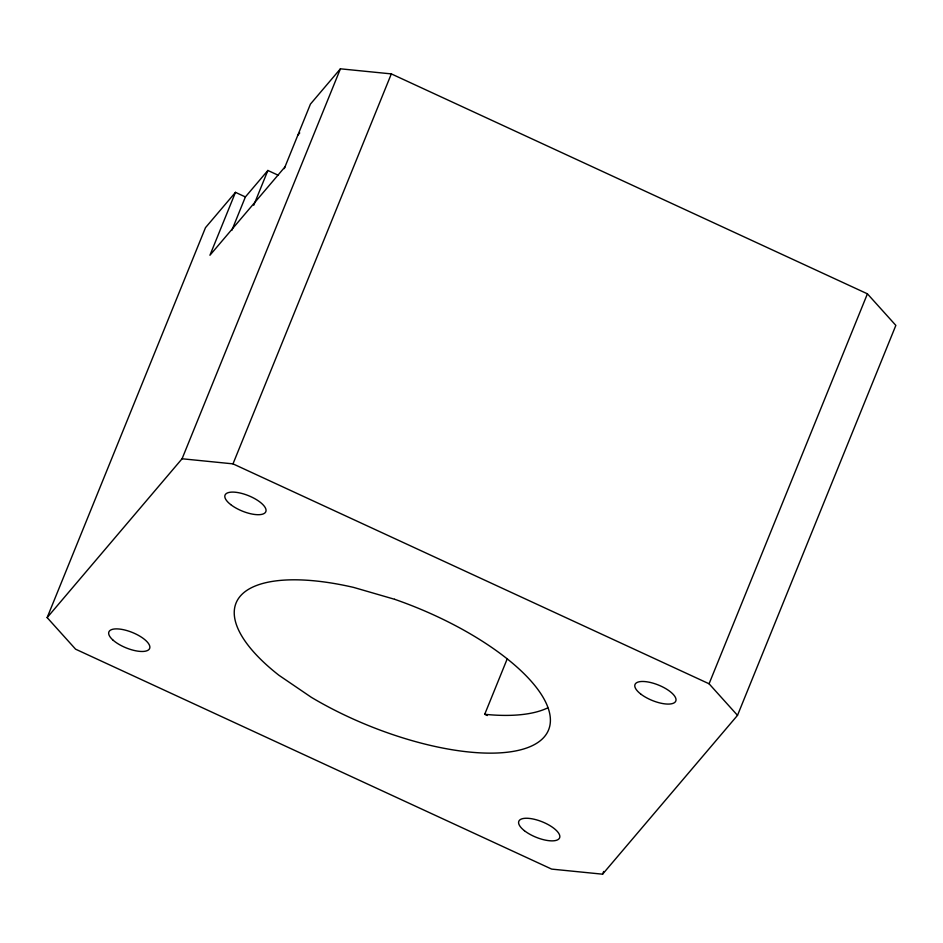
<?xml version="1.0" encoding="UTF-8"?>
<svg xmlns="http://www.w3.org/2000/svg" width="943" height="943" viewBox="0 0 943 943"><rect width="100%" height="100%" fill="white"/><g stroke="black" fill="none" stroke-linecap="round" stroke-linejoin="round"><path stroke-width="1.41" d="M284.279 168.62L310.436 104.107L340.411 68.815L391.333 73.896L867.419 293.827L895.85 325.394L737.509 715.348L602.589 874.185L551.667 869.104L75.581 649.173L47.15 617.606L205.491 227.652L235.479 192.348L245.392 196.934L267.883 170.459L278.468 175.351M235.479 192.348L209.935 255.247L284.892 167.005M231.813 230.387L245.392 196.934M253.75 205.256L267.883 170.459M47.15 617.606L182.07 458.769L340.411 68.815M182.07 458.769L232.992 463.862L391.333 73.896M487.378 715.525L484.714 714.299L507.31 658.638M602.589 874.185L603.685 871.462M737.509 715.348L709.077 683.781L867.419 293.827M297.87 135.167L299.744 132.963M232.992 463.862L709.077 683.781M547.706 707.887A168.632 63.711 22.1 0 1 484.714 714.299M394.598 599.288L353.613 587.406A168.632 63.711 22.1 0 0 278.963 675.294L311.331 697.313A168.632 63.711 22.1 0 0 544.406 736.731A168.632 63.711 22.1 0 0 394.598 599.288M112.677 639.802A21.995 8.31 22.1 0 0 148.157 650.151A21.995 8.31 22.1 0 0 126.94 630.584A21.995 8.31 22.1 0 0 112.677 639.802M230.646 504.552A21.995 8.31 22.1 0 0 265.278 512.556A21.995 8.31 22.1 0 0 240.382 493.083A21.995 8.31 22.1 0 0 230.646 504.552M640.615 693.93A21.995 8.31 22.1 0 0 675.235 701.946A21.995 8.31 22.1 0 0 650.352 682.461A21.995 8.31 22.1 0 0 640.615 693.93M524.426 830.712A21.995 8.31 22.1 0 0 559.058 838.728A21.995 8.31 22.1 0 0 534.162 819.243A21.995 8.31 22.1 0 0 524.426 830.712"/></g></svg>
